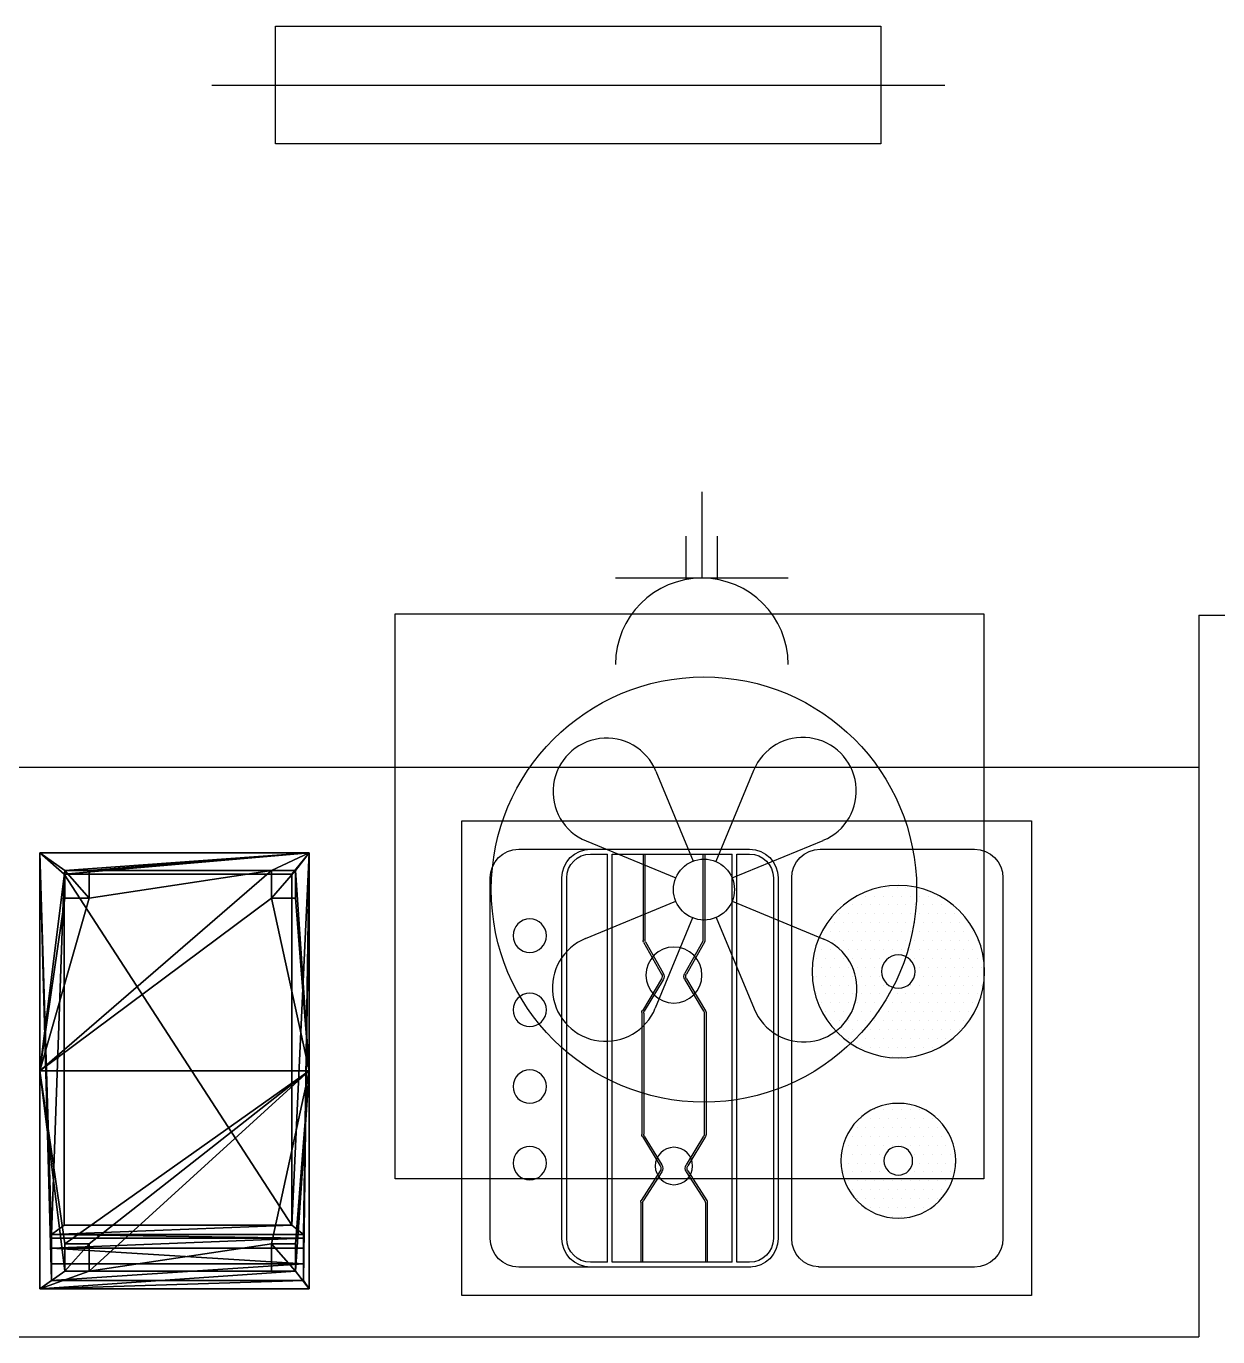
# Model space of a CAD drawing. Extents: x 33.7 to 63.4, y -76.7 to 11.5.
# Drawn here: x 46.988 to 48.243, y -28.738 to -27.358 of the extents above; entities that cross this region are included whole.
import ezdxf

# ---------------------------------------------------------------- set-up
doc = ezdxf.new("R2010")
doc.units = 0
doc.header["$LTSCALE"] = 0.375
doc.layers.get('0').update_dxf_attribs({"linetype": 'CONTINUOUS'})
for name, color, linetype in [('MUEBLES', 1, 'CONTINUOUS'), ('MUROS', 3, 'CONTINUOUS'), ('TEXTOS', 2, 'CONTINUOUS')]:
    doc.layers.add(name, color=color, linetype=linetype)

# ---------------------------------------------------------------- blocks, each defined once
blk = doc.blocks.new('*X23')
at = {"color": 0}
for p, q in [((105.5672, 122.8594), (105.5672, 122.8594)), ((105.5766, 122.8594), (105.5766, 122.8594)), ((105.5859, 122.8594), (105.5859, 122.8594)), ((105.5953, 122.8594), (105.5953, 122.8594)), ((105.5297, 122.8406), (105.5297, 122.8406)), ((105.5391, 122.8406), (105.5391, 122.8406)), ((105.5438, 122.85), (105.5438, 122.85)), ((105.5484, 122.8406), (105.5484, 122.8406)), ((105.5531, 122.85), (105.5531, 122.85)), ((105.5578, 122.8406), (105.5578, 122.8406)), ((105.5625, 122.85), (105.5625, 122.85)), ((105.5672, 122.8406), (105.5672, 122.8406)), ((105.5719, 122.85), (105.5719, 122.85)), ((105.5766, 122.8406), (105.5766, 122.8406)), ((105.5812, 122.85), (105.5812, 122.85)), ((105.5859, 122.8406), (105.5859, 122.8406)), ((105.5906, 122.85), (105.5906, 122.85)), ((105.5953, 122.8406), (105.5953, 122.8406)), ((105.6, 122.85), (105.6, 122.85)), ((105.6047, 122.8406), (105.6047, 122.8406)), ((105.6094, 122.85), (105.6094, 122.85)), ((105.6141, 122.8406), (105.6141, 122.8406)), ((105.6188, 122.85), (105.6188, 122.85)), ((105.6234, 122.8406), (105.6234, 122.8406)), ((105.6281, 122.85), (105.6281, 122.85)), ((105.6328, 122.8406), (105.6328, 122.8406)), ((105.525, 122.8312), (105.525, 122.8312)), ((105.5344, 122.8312), (105.5344, 122.8312)), ((105.5438, 122.8312), (105.5438, 122.8312)), ((105.5531, 122.8312), (105.5531, 122.8312)), ((105.5625, 122.8312), (105.5625, 122.8312)), ((105.5719, 122.8312), (105.5719, 122.8312)), ((105.5812, 122.8312), (105.5812, 122.8312)), ((105.5906, 122.8312), (105.5906, 122.8312)), ((105.6, 122.8312), (105.6, 122.8312)), ((105.6094, 122.8312), (105.6094, 122.8312)), ((105.6188, 122.8312), (105.6188, 122.8312)), ((105.6281, 122.8312), (105.6281, 122.8312)), ((105.6375, 122.8312), (105.6375, 122.8312)), ((105.6469, 122.8312), (105.6469, 122.8312)), ((105.5062, 122.8125), (105.5062, 122.8125)), ((105.5109, 122.8219), (105.5109, 122.8219)), ((105.5156, 122.8125), (105.5156, 122.8125)), ((105.5203, 122.8219), (105.5203, 122.8219)), ((105.525, 122.8125), (105.525, 122.8125)), ((105.5297, 122.8219), (105.5297, 122.8219)), ((105.5344, 122.8125), (105.5344, 122.8125)), ((105.5391, 122.8219), (105.5391, 122.8219)), ((105.5438, 122.8125), (105.5438, 122.8125)), ((105.5484, 122.8219), (105.5484, 122.8219)), ((105.5531, 122.8125), (105.5531, 122.8125)), ((105.5578, 122.8219), (105.5578, 122.8219)), ((105.5625, 122.8125), (105.5625, 122.8125)), ((105.5672, 122.8219), (105.5672, 122.8219)), ((105.5719, 122.8125), (105.5719, 122.8125)), ((105.5766, 122.8219), (105.5766, 122.8219)), ((105.5812, 122.8125), (105.5812, 122.8125)), ((105.5859, 122.8219), (105.5859, 122.8219)), ((105.5906, 122.8125), (105.5906, 122.8125)), ((105.5953, 122.8219), (105.5953, 122.8219)), ((105.6, 122.8125), (105.6, 122.8125)), ((105.6047, 122.8219), (105.6047, 122.8219)), ((105.6094, 122.8125), (105.6094, 122.8125)), ((105.6141, 122.8219), (105.6141, 122.8219)), ((105.6188, 122.8125), (105.6188, 122.8125)), ((105.6234, 122.8219), (105.6234, 122.8219)), ((105.6281, 122.8125), (105.6281, 122.8125)), ((105.6328, 122.8219), (105.6328, 122.8219)), ((105.6375, 122.8125), (105.6375, 122.8125)), ((105.6422, 122.8219), (105.6422, 122.8219)), ((105.6469, 122.8125), (105.6469, 122.8125)), ((105.6516, 122.8219), (105.6516, 122.8219)), ((105.6562, 122.8125), (105.6562, 122.8125)), ((105.5016, 122.8031), (105.5016, 122.8031)), ((105.5109, 122.8031), (105.5109, 122.8031)), ((105.5203, 122.8031), (105.5203, 122.8031)), ((105.5297, 122.8031), (105.5297, 122.8031)), ((105.5391, 122.8031), (105.5391, 122.8031)), ((105.5484, 122.8031), (105.5484, 122.8031)), ((105.5578, 122.8031), (105.5578, 122.8031)), ((105.5672, 122.8031), (105.5672, 122.8031)), ((105.5766, 122.8031), (105.5766, 122.8031)), ((105.5859, 122.8031), (105.5859, 122.8031)), ((105.5953, 122.8031), (105.5953, 122.8031)), ((105.6047, 122.8031), (105.6047, 122.8031)), ((105.6141, 122.8031), (105.6141, 122.8031)), ((105.6234, 122.8031), (105.6234, 122.8031)), ((105.6328, 122.8031), (105.6328, 122.8031)), ((105.6422, 122.8031), (105.6422, 122.8031)), ((105.6516, 122.8031), (105.6516, 122.8031)), ((105.6609, 122.8031), (105.6609, 122.8031)), ((105.4969, 122.7938), (105.4969, 122.7938)), ((105.5016, 122.7844), (105.5016, 122.7844)), ((105.5062, 122.7938), (105.5062, 122.7938)), ((105.5109, 122.7844), (105.5109, 122.7844)), ((105.5156, 122.7938), (105.5156, 122.7938)), ((105.5203, 122.7844), (105.5203, 122.7844)), ((105.525, 122.7938), (105.525, 122.7938)), ((105.5297, 122.7844), (105.5297, 122.7844)), ((105.5344, 122.7938), (105.5344, 122.7938)), ((105.5391, 122.7844), (105.5391, 122.7844)), ((105.5438, 122.7938), (105.5438, 122.7938)), ((105.5484, 122.7844), (105.5484, 122.7844)), ((105.5531, 122.7938), (105.5531, 122.7938)), ((105.5578, 122.7844), (105.5578, 122.7844)), ((105.5625, 122.7938), (105.5625, 122.7938)), ((105.5672, 122.7844), (105.5672, 122.7844)), ((105.5719, 122.7938), (105.5719, 122.7938)), ((105.5812, 122.7938), (105.5812, 122.7938)), ((105.5906, 122.7938), (105.5906, 122.7938)), ((105.6, 122.7938), (105.6, 122.7938)), ((105.6047, 122.7844), (105.6047, 122.7844)), ((105.6094, 122.7938), (105.6094, 122.7938)), ((105.6141, 122.7844), (105.6141, 122.7844)), ((105.6188, 122.7938), (105.6188, 122.7938)), ((105.6234, 122.7844), (105.6234, 122.7844)), ((105.6281, 122.7938), (105.6281, 122.7938)), ((105.6328, 122.7844), (105.6328, 122.7844)), ((105.6375, 122.7938), (105.6375, 122.7938)), ((105.6422, 122.7844), (105.6422, 122.7844)), ((105.6469, 122.7938), (105.6469, 122.7938)), ((105.6516, 122.7844), (105.6516, 122.7844)), ((105.6562, 122.7938), (105.6562, 122.7938)), ((105.6609, 122.7844), (105.6609, 122.7844)), ((105.6656, 122.7938), (105.6656, 122.7938)), ((105.6703, 122.7844), (105.6703, 122.7844)), ((105.4969, 122.775), (105.4969, 122.775)), ((105.5062, 122.775), (105.5062, 122.775)), ((105.5156, 122.775), (105.5156, 122.775)), ((105.525, 122.775), (105.525, 122.775)), ((105.5344, 122.775), (105.5344, 122.775)), ((105.5438, 122.775), (105.5438, 122.775)), ((105.5531, 122.775), (105.5531, 122.775)), ((105.5625, 122.775), (105.5625, 122.775)), ((105.6094, 122.775), (105.6094, 122.775)), ((105.6188, 122.775), (105.6188, 122.775)), ((105.6281, 122.775), (105.6281, 122.775)), ((105.6375, 122.775), (105.6375, 122.775)), ((105.6469, 122.775), (105.6469, 122.775)), ((105.6562, 122.775), (105.6562, 122.775)), ((105.6656, 122.775), (105.6656, 122.775)), ((105.675, 122.775), (105.675, 122.775)), ((105.4969, 122.7562), (105.4969, 122.7562)), ((105.5016, 122.7656), (105.5016, 122.7656)), ((105.5062, 122.7562), (105.5062, 122.7562)), ((105.5109, 122.7656), (105.5109, 122.7656)), ((105.5156, 122.7562), (105.5156, 122.7562)), ((105.5203, 122.7656), (105.5203, 122.7656)), ((105.525, 122.7562), (105.525, 122.7562)), ((105.5297, 122.7656), (105.5297, 122.7656)), ((105.5344, 122.7562), (105.5344, 122.7562)), ((105.5391, 122.7656), (105.5391, 122.7656)), ((105.5438, 122.7562), (105.5438, 122.7562)), ((105.5484, 122.7656), (105.5484, 122.7656)), ((105.5531, 122.7562), (105.5531, 122.7562)), ((105.5578, 122.7656), (105.5578, 122.7656)), ((105.5625, 122.7562), (105.5625, 122.7562)), ((105.5672, 122.7656), (105.5672, 122.7656)), ((105.5719, 122.7562), (105.5719, 122.7562)), ((105.6, 122.7562), (105.6, 122.7562)), ((105.6047, 122.7656), (105.6047, 122.7656)), ((105.6094, 122.7562), (105.6094, 122.7562)), ((105.6141, 122.7656), (105.6141, 122.7656)), ((105.6188, 122.7562), (105.6188, 122.7562)), ((105.6234, 122.7656), (105.6234, 122.7656)), ((105.6281, 122.7562), (105.6281, 122.7562)), ((105.6328, 122.7656), (105.6328, 122.7656)), ((105.6375, 122.7562), (105.6375, 122.7562)), ((105.6422, 122.7656), (105.6422, 122.7656)), ((105.6469, 122.7562), (105.6469, 122.7562)), ((105.6516, 122.7656), (105.6516, 122.7656)), ((105.6562, 122.7562), (105.6562, 122.7562)), ((105.6609, 122.7656), (105.6609, 122.7656)), ((105.6656, 122.7562), (105.6656, 122.7562)), ((105.6703, 122.7656), (105.6703, 122.7656)), ((105.5016, 122.7469), (105.5016, 122.7469)), ((105.5109, 122.7469), (105.5109, 122.7469)), ((105.5203, 122.7469), (105.5203, 122.7469)), ((105.5297, 122.7469), (105.5297, 122.7469)), ((105.5391, 122.7469), (105.5391, 122.7469)), ((105.5484, 122.7469), (105.5484, 122.7469)), ((105.5578, 122.7469), (105.5578, 122.7469)), ((105.5672, 122.7469), (105.5672, 122.7469)), ((105.5766, 122.7469), (105.5766, 122.7469)), ((105.5859, 122.7469), (105.5859, 122.7469)), ((105.5953, 122.7469), (105.5953, 122.7469)), ((105.6047, 122.7469), (105.6047, 122.7469)), ((105.6141, 122.7469), (105.6141, 122.7469)), ((105.6234, 122.7469), (105.6234, 122.7469)), ((105.6328, 122.7469), (105.6328, 122.7469)), ((105.6422, 122.7469), (105.6422, 122.7469)), ((105.6516, 122.7469), (105.6516, 122.7469)), ((105.6609, 122.7469), (105.6609, 122.7469)), ((105.6703, 122.7469), (105.6703, 122.7469)), ((105.5062, 122.7375), (105.5062, 122.7375)), ((105.5109, 122.7281), (105.5109, 122.7281)), ((105.5156, 122.7375), (105.5156, 122.7375)), ((105.5203, 122.7281), (105.5203, 122.7281)), ((105.525, 122.7375), (105.525, 122.7375)), ((105.5297, 122.7281), (105.5297, 122.7281)), ((105.5344, 122.7375), (105.5344, 122.7375)), ((105.5391, 122.7281), (105.5391, 122.7281)), ((105.5438, 122.7375), (105.5438, 122.7375)), ((105.5484, 122.7281), (105.5484, 122.7281)), ((105.5531, 122.7375), (105.5531, 122.7375)), ((105.5578, 122.7281), (105.5578, 122.7281)), ((105.5625, 122.7375), (105.5625, 122.7375)), ((105.5672, 122.7281), (105.5672, 122.7281)), ((105.5719, 122.7375), (105.5719, 122.7375)), ((105.5766, 122.7281), (105.5766, 122.7281)), ((105.5812, 122.7375), (105.5812, 122.7375)), ((105.5859, 122.7281), (105.5859, 122.7281)), ((105.5906, 122.7375), (105.5906, 122.7375)), ((105.5953, 122.7281), (105.5953, 122.7281)), ((105.6, 122.7375), (105.6, 122.7375)), ((105.6047, 122.7281), (105.6047, 122.7281)), ((105.6094, 122.7375), (105.6094, 122.7375)), ((105.6141, 122.7281), (105.6141, 122.7281)), ((105.6188, 122.7375), (105.6188, 122.7375)), ((105.6234, 122.7281), (105.6234, 122.7281)), ((105.6281, 122.7375), (105.6281, 122.7375)), ((105.6328, 122.7281), (105.6328, 122.7281)), ((105.6375, 122.7375), (105.6375, 122.7375)), ((105.6422, 122.7281), (105.6422, 122.7281)), ((105.6469, 122.7375), (105.6469, 122.7375)), ((105.6516, 122.7281), (105.6516, 122.7281)), ((105.6562, 122.7375), (105.6562, 122.7375)), ((105.6609, 122.7281), (105.6609, 122.7281)), ((105.6656, 122.7375), (105.6656, 122.7375)), ((105.5156, 122.7188), (105.5156, 122.7188)), ((105.525, 122.7188), (105.525, 122.7188)), ((105.5344, 122.7188), (105.5344, 122.7188)), ((105.5438, 122.7188), (105.5438, 122.7188)), ((105.5531, 122.7188), (105.5531, 122.7188)), ((105.5625, 122.7188), (105.5625, 122.7188)), ((105.5719, 122.7188), (105.5719, 122.7188)), ((105.5812, 122.7188), (105.5812, 122.7188)), ((105.5906, 122.7188), (105.5906, 122.7188)), ((105.6, 122.7188), (105.6, 122.7188)), ((105.6094, 122.7188), (105.6094, 122.7188)), ((105.6188, 122.7188), (105.6188, 122.7188)), ((105.6281, 122.7188), (105.6281, 122.7188)), ((105.6375, 122.7188), (105.6375, 122.7188)), ((105.6469, 122.7188), (105.6469, 122.7188)), ((105.6562, 122.7188), (105.6562, 122.7188)), ((105.5203, 122.7094), (105.5203, 122.7094)), ((105.5297, 122.7094), (105.5297, 122.7094)), ((105.5344, 122.7), (105.5344, 122.7)), ((105.5391, 122.7094), (105.5391, 122.7094)), ((105.5438, 122.7), (105.5438, 122.7)), ((105.5484, 122.7094), (105.5484, 122.7094)), ((105.5531, 122.7), (105.5531, 122.7)), ((105.5578, 122.7094), (105.5578, 122.7094)), ((105.5625, 122.7), (105.5625, 122.7)), ((105.5672, 122.7094), (105.5672, 122.7094)), ((105.5719, 122.7), (105.5719, 122.7)), ((105.5766, 122.7094), (105.5766, 122.7094)), ((105.5812, 122.7), (105.5812, 122.7)), ((105.5859, 122.7094), (105.5859, 122.7094)), ((105.5906, 122.7), (105.5906, 122.7)), ((105.5953, 122.7094), (105.5953, 122.7094)), ((105.6, 122.7), (105.6, 122.7)), ((105.6047, 122.7094), (105.6047, 122.7094)), ((105.6094, 122.7), (105.6094, 122.7)), ((105.6141, 122.7094), (105.6141, 122.7094)), ((105.6188, 122.7), (105.6188, 122.7)), ((105.6234, 122.7094), (105.6234, 122.7094)), ((105.6281, 122.7), (105.6281, 122.7)), ((105.6328, 122.7094), (105.6328, 122.7094)), ((105.6375, 122.7), (105.6375, 122.7)), ((105.6422, 122.7094), (105.6422, 122.7094)), ((105.6516, 122.7094), (105.6516, 122.7094)), ((105.5484, 122.6906), (105.5484, 122.6906)), ((105.5578, 122.6906), (105.5578, 122.6906)), ((105.5672, 122.6906), (105.5672, 122.6906)), ((105.5766, 122.6906), (105.5766, 122.6906)), ((105.5859, 122.6906), (105.5859, 122.6906)), ((105.5953, 122.6906), (105.5953, 122.6906)), ((105.6047, 122.6906), (105.6047, 122.6906)), ((105.6141, 122.6906), (105.6141, 122.6906)), ((105.6234, 122.6906), (105.6234, 122.6906)), ((105.5719, 122.6813), (105.5719, 122.6813)), ((105.5812, 122.6813), (105.5812, 122.6813)), ((105.5906, 122.6813), (105.5906, 122.6813)), ((105.6, 122.6813), (105.6, 122.6813))]:
    blk.add_line(p, q, dxfattribs=at)
blk = doc.blocks.new('*X22')
at = {"color": 0}
for p, q in [((105.5625, 122.625), (105.5625, 122.625)), ((105.5719, 122.625), (105.5719, 122.625)), ((105.5812, 122.625), (105.5812, 122.625)), ((105.5906, 122.625), (105.5906, 122.625)), ((105.6, 122.625), (105.6, 122.625)), ((105.6094, 122.625), (105.6094, 122.625)), ((105.5438, 122.6063), (105.5438, 122.6063)), ((105.5484, 122.6156), (105.5484, 122.6156)), ((105.5531, 122.6063), (105.5531, 122.6063)), ((105.5578, 122.6156), (105.5578, 122.6156)), ((105.5625, 122.6063), (105.5625, 122.6063)), ((105.5672, 122.6156), (105.5672, 122.6156)), ((105.5719, 122.6063), (105.5719, 122.6063)), ((105.5766, 122.6156), (105.5766, 122.6156)), ((105.5812, 122.6063), (105.5812, 122.6063)), ((105.5859, 122.6156), (105.5859, 122.6156)), ((105.5906, 122.6063), (105.5906, 122.6063)), ((105.5953, 122.6156), (105.5953, 122.6156)), ((105.6, 122.6063), (105.6, 122.6063)), ((105.6047, 122.6156), (105.6047, 122.6156)), ((105.6094, 122.6063), (105.6094, 122.6063)), ((105.6141, 122.6156), (105.6141, 122.6156)), ((105.6188, 122.6063), (105.6188, 122.6063)), ((105.6234, 122.6156), (105.6234, 122.6156)), ((105.6281, 122.6063), (105.6281, 122.6063)), ((105.5391, 122.5969), (105.5391, 122.5969)), ((105.5484, 122.5969), (105.5484, 122.5969)), ((105.5578, 122.5969), (105.5578, 122.5969)), ((105.5672, 122.5969), (105.5672, 122.5969)), ((105.5766, 122.5969), (105.5766, 122.5969)), ((105.5859, 122.5969), (105.5859, 122.5969)), ((105.5953, 122.5969), (105.5953, 122.5969)), ((105.6047, 122.5969), (105.6047, 122.5969)), ((105.6141, 122.5969), (105.6141, 122.5969)), ((105.6234, 122.5969), (105.6234, 122.5969)), ((105.6328, 122.5969), (105.6328, 122.5969)), ((105.5297, 122.5781), (105.5297, 122.5781)), ((105.5344, 122.5875), (105.5344, 122.5875)), ((105.5391, 122.5781), (105.5391, 122.5781)), ((105.5438, 122.5875), (105.5438, 122.5875)), ((105.5484, 122.5781), (105.5484, 122.5781)), ((105.5531, 122.5875), (105.5531, 122.5875)), ((105.5578, 122.5781), (105.5578, 122.5781)), ((105.5625, 122.5875), (105.5625, 122.5875)), ((105.5672, 122.5781), (105.5672, 122.5781)), ((105.5719, 122.5875), (105.5719, 122.5875)), ((105.5812, 122.5875), (105.5812, 122.5875)), ((105.5906, 122.5875), (105.5906, 122.5875)), ((105.6, 122.5875), (105.6, 122.5875)), ((105.6047, 122.5781), (105.6047, 122.5781)), ((105.6094, 122.5875), (105.6094, 122.5875)), ((105.6141, 122.5781), (105.6141, 122.5781)), ((105.6188, 122.5875), (105.6188, 122.5875)), ((105.6234, 122.5781), (105.6234, 122.5781)), ((105.6281, 122.5875), (105.6281, 122.5875)), ((105.6328, 122.5781), (105.6328, 122.5781)), ((105.6375, 122.5875), (105.6375, 122.5875)), ((105.6422, 122.5781), (105.6422, 122.5781)), ((105.525, 122.5687), (105.525, 122.5687)), ((105.5344, 122.5687), (105.5344, 122.5687)), ((105.5438, 122.5687), (105.5438, 122.5687)), ((105.5531, 122.5687), (105.5531, 122.5687)), ((105.5625, 122.5687), (105.5625, 122.5687)), ((105.6, 122.5687), (105.6, 122.5687)), ((105.6094, 122.5687), (105.6094, 122.5687)), ((105.6188, 122.5687), (105.6188, 122.5687)), ((105.6281, 122.5687), (105.6281, 122.5687)), ((105.6375, 122.5687), (105.6375, 122.5687)), ((105.5297, 122.5594), (105.5297, 122.5594)), ((105.5344, 122.55), (105.5344, 122.55)), ((105.5391, 122.5594), (105.5391, 122.5594)), ((105.5438, 122.55), (105.5438, 122.55)), ((105.5484, 122.5594), (105.5484, 122.5594)), ((105.5531, 122.55), (105.5531, 122.55)), ((105.5578, 122.5594), (105.5578, 122.5594)), ((105.5625, 122.55), (105.5625, 122.55)), ((105.5672, 122.5594), (105.5672, 122.5594)), ((105.5719, 122.55), (105.5719, 122.55)), ((105.5812, 122.55), (105.5812, 122.55)), ((105.5906, 122.55), (105.5906, 122.55)), ((105.5953, 122.5594), (105.5953, 122.5594)), ((105.6, 122.55), (105.6, 122.55)), ((105.6047, 122.5594), (105.6047, 122.5594)), ((105.6094, 122.55), (105.6094, 122.55)), ((105.6141, 122.5594), (105.6141, 122.5594)), ((105.6188, 122.55), (105.6188, 122.55)), ((105.6234, 122.5594), (105.6234, 122.5594)), ((105.6281, 122.55), (105.6281, 122.55)), ((105.6328, 122.5594), (105.6328, 122.5594)), ((105.6375, 122.55), (105.6375, 122.55)), ((105.6422, 122.5594), (105.6422, 122.5594)), ((105.5391, 122.5406), (105.5391, 122.5406)), ((105.5484, 122.5406), (105.5484, 122.5406)), ((105.5578, 122.5406), (105.5578, 122.5406)), ((105.5672, 122.5406), (105.5672, 122.5406)), ((105.5766, 122.5406), (105.5766, 122.5406)), ((105.5859, 122.5406), (105.5859, 122.5406)), ((105.5953, 122.5406), (105.5953, 122.5406)), ((105.6047, 122.5406), (105.6047, 122.5406)), ((105.6141, 122.5406), (105.6141, 122.5406)), ((105.6234, 122.5406), (105.6234, 122.5406)), ((105.6328, 122.5406), (105.6328, 122.5406)), ((105.5438, 122.5312), (105.5438, 122.5312)), ((105.5531, 122.5312), (105.5531, 122.5312)), ((105.5578, 122.5219), (105.5578, 122.5219)), ((105.5625, 122.5312), (105.5625, 122.5312)), ((105.5672, 122.5219), (105.5672, 122.5219)), ((105.5719, 122.5312), (105.5719, 122.5312)), ((105.5766, 122.5219), (105.5766, 122.5219)), ((105.5812, 122.5312), (105.5812, 122.5312)), ((105.5859, 122.5219), (105.5859, 122.5219)), ((105.5906, 122.5312), (105.5906, 122.5312)), ((105.5953, 122.5219), (105.5953, 122.5219)), ((105.6, 122.5312), (105.6, 122.5312)), ((105.6047, 122.5219), (105.6047, 122.5219)), ((105.6094, 122.5312), (105.6094, 122.5312)), ((105.6141, 122.5219), (105.6141, 122.5219)), ((105.6188, 122.5312), (105.6188, 122.5312)), ((105.6281, 122.5312), (105.6281, 122.5312)), ((105.5719, 122.5125), (105.5719, 122.5125)), ((105.5812, 122.5125), (105.5812, 122.5125)), ((105.5906, 122.5125), (105.5906, 122.5125))]:
    blk.add_line(p, q, dxfattribs=at)
blk = doc.blocks.new('013202')
for p, q in [((-0.3, 0), (-0.3, -0.5)), ((0.3, 0), (-0.3, 0)), ((0.3, -0.5), (0.3, 0)), ((-0.1318, -0.03), (-0.24, -0.03)), ((-0.0775, -0.03), (-0.1318, -0.03)), ((0.24, -0.03), (-0.0032, -0.03)), ((0.0103, -0.035), (-0.0032, -0.035)), ((0.0103, -0.465), (0.0103, -0.035)), ((0.1416, -0.035), (0.0153, -0.035)), ((0.0153, -0.465), (0.0153, -0.035)), ((0.0439, -0.035), (0.0439, -0.1259)), ((0.0459, -0.035), (0.0459, -0.1254)), ((0.107, -0.035), (0.107, -0.1254)), ((0.109, -0.035), (0.109, -0.1259)), ((0.1416, -0.465), (0.1416, -0.035)), ((0.1466, -0.465), (0.1466, -0.035)), ((0.1644, -0.035), (0.1466, -0.035)), ((-0.27, -0.06), (-0.27, -0.44)), ((-0.0475, -0.44), (-0.0475, -0.06)), ((-0.0332, -0.06), (-0.0332, -0.44)), ((-0.0282, -0.06), (-0.0282, -0.44)), ((0.1894, -0.44), (0.1894, -0.06)), ((0.1944, -0.44), (0.1944, -0.06)), ((0.27, -0.44), (0.27, -0.06)), ((0.0444, -0.1279), (0.0634, -0.1614)), ((0.0464, -0.1273), (0.0651, -0.1604)), ((0.1065, -0.1273), (0.0878, -0.1604)), ((0.1085, -0.1279), (0.0895, -0.1614)), ((0.0633, -0.1664), (0.0432, -0.2)), ((0.0651, -0.1675), (0.0452, -0.2005)), ((0.0879, -0.1675), (0.1077, -0.2005)), ((0.0896, -0.1664), (0.1097, -0.2)), ((0.0426, -0.202), (0.0426, -0.3305)), ((0.0446, -0.2026), (0.0446, -0.33)), ((0.1083, -0.2026), (0.1083, -0.33)), ((0.1103, -0.202), (0.1103, -0.3305)), ((0.0432, -0.3326), (0.062, -0.3635)), ((0.0452, -0.3321), (0.0637, -0.3625)), ((0.1077, -0.3321), (0.0892, -0.3625)), ((0.1097, -0.3326), (0.0909, -0.3635)), ((0.0619, -0.3688), (0.042, -0.3998)), ((0.0636, -0.3699), (0.044, -0.4004)), ((0.0893, -0.3699), (0.1089, -0.4004)), ((0.091, -0.3688), (0.1109, -0.3998)), ((0.0414, -0.4019), (0.0414, -0.465)), ((0.0434, -0.4025), (0.0434, -0.465)), ((0.1095, -0.4025), (0.1095, -0.465)), ((0.1115, -0.4019), (0.1115, -0.465)), ((-0.0032, -0.465), (0.0103, -0.465)), ((0.0153, -0.465), (0.1416, -0.465)), ((0.1466, -0.465), (0.1644, -0.465)), ((-0.24, -0.47), (-0.0756, -0.47)), ((-0.0046, -0.47), (0.24, -0.47)), ((-0.3, -0.5), (0.3, -0.5))]:
    blk.add_line(p, q)
for centre, radius in [((-0.1598, -0.1588), 0.0908), ((0.2283, -0.121), 0.0176), ((0.0765, -0.1625), 0.0295), ((-0.1598, -0.1588), 0.0176), ((0.2283, -0.1992), 0.0176), ((0.2283, -0.2799), 0.0176), ((-0.1598, -0.3581), 0.0605), ((-0.1598, -0.3581), 0.0151), ((0.0765, -0.3636), 0.0197), ((0.2283, -0.3606), 0.0176)]:
    blk.add_circle(centre, radius)
for centre, radius, start, end in [((-0.24, -0.06), 0.03, 90, 180), ((-0.0775, -0.06), 0.03, 0, 90), ((-0.0032, -0.06), 0.03, 90, 180), ((-0.0032, -0.06), 0.025, 90, 180), ((0.1644, -0.06), 0.03, 0, 90), ((0.1644, -0.06), 0.025, 0, 90), ((0.24, -0.06), 0.03, 0, 90), ((0.0479, -0.1259), 0.004, 180, 209.5253), ((0.0499, -0.1254), 0.004, 180, 209.5253), ((0.103, -0.1254), 0.004, 330.4747, 0), ((0.105, -0.1259), 0.004, 330.4747, 0), ((0.059, -0.1639), 0.005, 329.0501, 29.5253), ((0.059, -0.1639), 0.007, 329.0501, 29.5253), ((0.0939, -0.1639), 0.007, 150.4747, 210.9499), ((0.0939, -0.1639), 0.005, 150.4747, 210.9499), ((0.0466, -0.202), 0.004, 149.0501, 180), ((0.0486, -0.2026), 0.004, 149.0501, 180), ((0.1043, -0.2026), 0.004, 0, 30.9499), ((0.1063, -0.202), 0.004, 0, 30.9499), ((0.0466, -0.3305), 0.004, 180, 211.2498), ((0.0486, -0.33), 0.004, 180, 211.2498), ((0.1043, -0.33), 0.004, 328.7502, 0), ((0.1063, -0.3305), 0.004, 328.7502, 0), ((0.0577, -0.3661), 0.005, 327.279, 31.2498), ((0.0577, -0.3661), 0.007, 327.279, 31.2498), ((0.0952, -0.3661), 0.007, 148.7502, 212.721), ((0.0952, -0.3661), 0.005, 148.7502, 212.721), ((0.0454, -0.4019), 0.004, 147.279, 178.9015), ((0.1075, -0.4019), 0.004, 1.0985, 32.721), ((0.0474, -0.4025), 0.004, 147.279, 178.9015), ((0.1055, -0.4025), 0.004, 1.0985, 32.721), ((-0.24, -0.44), 0.03, 180, 270), ((-0.0775, -0.44), 0.03, 272.7409, 0), ((-0.0032, -0.44), 0.03, 180, 270), ((-0.0032, -0.44), 0.025, 180, 270), ((0.1644, -0.44), 0.025, 270, 0), ((0.1644, -0.44), 0.03, 270, 0), ((0.24, -0.44), 0.03, 270, 0), ((-0.0775, -0.44), 0.03, 270, 272.7409)]:
    blk.add_arc(centre, radius, start, end)
for name in ['*X23', '*X22']:
    blk.add_blockref(name, (-105.7444, -122.9292))
blk = doc.blocks.new('ELFLU1')
at = {"linetype": 'Continuous'}
for p, q in [((-0.6376, -0.124), (-0.6376, 0.124)), ((-0.6376, 0.124), (0.6376, 0.124)), ((0.6376, 0.124), (0.6376, -0.124)), ((-0.7719, 0), (0.7719, 0)), ((0.6376, -0.124), (-0.6376, -0.124))]:
    blk.add_line(p, q, dxfattribs=at)
blk = doc.blocks.new('ELENC4')
at = {"linetype": 'Continuous'}
for p, q in [((-0.1818, 0.1818), (0.1818, 0.1818)), ((-0.0327, 0.1848), (-0.0327, 0.0935)), ((0, 0), (0, 0.1818)), ((0.0327, 0.1848), (0.0327, 0.0935))]:
    blk.add_line(p, q, dxfattribs=at)
blk.add_arc((0, 0.3636), 0.1818, 180, 0, dxfattribs=at)

msp = doc.modelspace()

# ---------------------------------------------------------------- linework, layer by layer
at = {"layer": 'MUEBLES'}
msp.add_line((45.1085, -28.1381), (48.2232, -28.1381), dxfattribs=at)
at = {"layer": 'MUROS'}
for p, q in [((48.2232, -27.9781), (48.9832, -27.9781)), ((48.2232, -27.9781), (48.2232, -28.7381)), ((45.0928, -28.7381), (48.2232, -28.7381))]:
    msp.add_line(p, q, dxfattribs=at)
at = {"layer": 'TEXTOS'}
for p, q in [((47.6516, -28.1423), (47.6907, -28.2371)), ((47.7542, -28.1416), (47.7147, -28.2375)), ((47.578, -28.2158), (47.6724, -28.2548)), ((47.7317, -28.2548), (47.8278, -28.2152)), ((47.5773, -28.3185), (47.6724, -28.2793)), ((47.7317, -28.2793), (47.8285, -28.3192)), ((47.6902, -28.2968), (47.6509, -28.3921)), ((47.7151, -28.2963), (47.7549, -28.3928))]:
    msp.add_line(p, q, dxfattribs=at)
msp.add_lwpolyline([(47.3768, -28.5716), (47.3768, -27.9766), (47.9968, -27.9766), (47.9968, -28.5716)], close=True, dxfattribs=at)
for radius in [0.224, 0.0321]:
    msp.add_circle((47.7021, -28.267), radius, dxfattribs=at)
for centre, start, end in [((47.8063, -28.1631), 292.4195, 157.5805), ((47.5995, -28.1638), 22.4195, 247.5805), ((47.5988, -28.3706), 112.4195, 337.5805), ((47.807, -28.3713), 202.4195, 67.5805)]:
    msp.add_arc(centre, 0.0563, start, end, dxfattribs=at)

# ---------------------------------------------------------------- block references
at = {"layer": 'MUEBLES', "xscale": -1}
msp.add_blockref('013202', (47.747, -28.1946), dxfattribs=at)
at = {"layer": 'TEXTOS', "xscale": 0.5, "yscale": 0.5, "zscale": 0.5}
msp.add_blockref('ELFLU1', (47.5697, -27.4196), dxfattribs=at)
at = {"layer": 'TEXTOS', "xscale": 0.5, "yscale": 0.5, "zscale": 0.5, "rotation": 180}
msp.add_blockref('ELENC4', (47.6999, -27.8481), dxfattribs=at)

# ---------------------------------------------------------------- meshes
at = {"layer": 'MUEBLES'}
mesh = msp.add_polyface(dxfattribs=at)
corners = [(47.0026, -28.6876, 0.4), (47.0026, -28.6876, 0.7), (47.0026, -28.2284, 0.4), (47.0026, -28.2284, 0.7)]
mesh.append_faces([[corners[k] for k in face] for face in [(0, 1, 2)]], dxfattribs={"vtx1": -1})
mesh.append_faces([[corners[k] for k in face] for face in [(1, 3, 2)]], dxfattribs={"vtx2": -1})
mesh = msp.add_polyface(dxfattribs=at)
corners = [(47.2803, -28.6787, 0.7), (47.2864, -28.6876, 0.7), (47.2864, -28.2284, 0.7), (47.2803, -28.6303, 0.7), (47.2681, -28.6206, 0.7), (47.0026, -28.6876, 0.7), (47.0149, -28.6787, 0.7), (47.0026, -28.2284, 0.7), (47.2681, -28.2507, 0.7), (47.0282, -28.2507, 0.7), (47.0149, -28.6303, 0.7), (47.0282, -28.6206, 0.7)]
mesh.append_faces([[corners[k] for k in face] for face in [(2, 4, 3), (10, 9, 7)]], dxfattribs={"vtx0": -1, "vtx1": -1, "vtx2": -1})
mesh.append_faces([[corners[k] for k in face] for face in [(0, 1, 2), (2, 3, 0), (0, 5, 1), (6, 7, 5), (2, 8, 4), (2, 9, 8), (10, 11, 9), (10, 4, 11), (4, 10, 3)]], dxfattribs={"vtx0": -1, "vtx2": -1})
mesh.append_faces([[corners[k] for k in face] for face in [(0, 6, 5), (2, 7, 9), (6, 10, 7)]], dxfattribs={"vtx1": -1, "vtx2": -1})
mesh = msp.add_polyface(dxfattribs=at)
corners = [(47.0026, -28.2284, 0.4), (47.2864, -28.2284, 0.7), (47.2864, -28.2284, 0.4), (47.0026, -28.2284, 0.7)]
mesh.append_faces([[corners[k] for k in face] for face in [(0, 1, 2)]], dxfattribs={"vtx0": -1})
mesh.append_faces([[corners[k] for k in face] for face in [(0, 3, 1)]], dxfattribs={"vtx2": -1})
mesh = msp.add_polyface(dxfattribs=at)
corners = [(47.0547, -28.669, 0.4), (47.2721, -28.669, 0.4), (47.0026, -28.6876, 0.4), (47.0292, -28.669, 0.4), (47.0026, -28.458, 0.4), (47.2466, -28.669, 0.4), (47.2466, -28.64, 0.4), (47.0292, -28.64, 0.4), (47.2864, -28.458, 0.4), (47.2864, -28.6876, 0.4), (47.2721, -28.64, 0.4), (47.0547, -28.64, 0.4), (47.2721, -28.247, 0.4), (47.2864, -28.2284, 0.4), (47.2721, -28.276, 0.4), (47.2466, -28.276, 0.4), (47.2466, -28.247, 0.4), (47.0547, -28.247, 0.4), (47.0292, -28.247, 0.4), (47.0026, -28.2284, 0.4), (47.0547, -28.276, 0.4), (47.0292, -28.276, 0.4)]
mesh.append_faces([[corners[k] for k in face] for face in [(0, 1, 2), (4, 8, 7), (0, 8, 6), (16, 17, 13), (8, 4, 15), (16, 4, 20)]], dxfattribs={"vtx0": -1, "vtx1": -1, "vtx2": -1})
mesh.append_faces([[corners[k] for k in face] for face in [(2, 3, 0), (0, 5, 1), (0, 6, 5), (4, 7, 3), (1, 9, 2), (1, 8, 9), (8, 10, 6), (8, 11, 7), (12, 13, 8), (8, 14, 12), (8, 15, 14), (4, 16, 15), (18, 19, 13), (18, 4, 19), (16, 20, 17), (4, 21, 20), (4, 18, 21)]], dxfattribs={"vtx0": -1, "vtx2": -1})
mesh.append_faces([[corners[k] for k in face] for face in [(2, 4, 3), (1, 10, 8), (0, 11, 8), (12, 16, 13), (17, 18, 13)]], dxfattribs={"vtx1": -1, "vtx2": -1})
mesh = msp.add_polyface(dxfattribs=at)
corners = [(47.2864, -28.2284, 0.4), (47.2864, -28.2284, 0.7), (47.2864, -28.6876, 0.4), (47.2864, -28.6876, 0.7)]
mesh.append_faces([[corners[k] for k in face] for face in [(0, 1, 2)]], dxfattribs={"vtx1": -1})
mesh.append_faces([[corners[k] for k in face] for face in [(1, 3, 2)]], dxfattribs={"vtx2": -1})
mesh = msp.add_polyface(dxfattribs=at)
corners = [(47.0282, -28.6206, 0.45), (47.0282, -28.6206, 0.7), (47.0282, -28.2507, 0.45), (47.0282, -28.2507, 0.7)]
mesh.append_faces([[corners[k] for k in face] for face in [(1, 2, 3)]], dxfattribs={"vtx0": -1})
mesh.append_faces([[corners[k] for k in face] for face in [(0, 2, 1)]], dxfattribs={"vtx1": -1})
mesh = msp.add_polyface(dxfattribs=at)
corners = [(47.0282, -28.2507, 0.45), (47.0282, -28.2507, 0.7), (47.2681, -28.2507, 0.7), (47.2681, -28.2507, 0.45)]
mesh.append_faces([[corners[k] for k in face] for face in [(0, 2, 1), (2, 0, 3)]], dxfattribs={"vtx0": -1})
mesh = msp.add_polyface(dxfattribs=at)
corners = [(47.0282, -28.6206, 0.45), (47.0282, -28.2507, 0.45), (47.2681, -28.6206, 0.45), (47.2681, -28.2507, 0.45)]
mesh.append_faces([[corners[k] for k in face] for face in [(1, 2, 3)]], dxfattribs={"vtx0": -1})
mesh.append_faces([[corners[k] for k in face] for face in [(0, 2, 1)]], dxfattribs={"vtx1": -1})
mesh = msp.add_polyface(dxfattribs=at)
corners = [(47.0292, -28.64, 0.4), (47.0292, -28.64), (47.0292, -28.669, 0.4), (47.0292, -28.669), (47.0292, -28.276), (47.0292, -28.247, 0.4), (47.0292, -28.247), (47.0292, -28.276, 0.4)]
mesh.append_faces([[corners[k] for k in face] for face in [(4, 5, 6)]], dxfattribs={"vtx0": -1})
mesh.append_faces([[corners[k] for k in face] for face in [(0, 1, 2)]], dxfattribs={"vtx1": -1})
mesh.append_faces([[corners[k] for k in face] for face in [(1, 3, 2), (4, 7, 5)]], dxfattribs={"vtx2": -1})
mesh = msp.add_polyface(dxfattribs=at)
corners = [(47.2721, -28.247), (47.2466, -28.247), (47.2466, -28.247, 0.4), (47.2721, -28.247, 0.4), (47.0547, -28.247, 0.4), (47.0547, -28.247), (47.0292, -28.247), (47.0292, -28.247, 0.4)]
mesh.append_faces([[corners[k] for k in face] for face in [(0, 1, 2), (2, 3, 0), (4, 5, 6), (6, 7, 4)]], dxfattribs={"vtx2": -1})
mesh = msp.add_polyface(dxfattribs=at)
corners = [(47.2466, -28.669), (47.2466, -28.64), (47.2721, -28.669), (47.2721, -28.64), (47.0292, -28.247), (47.0547, -28.276), (47.0292, -28.276), (47.0547, -28.247), (47.2721, -28.247), (47.2721, -28.276), (47.2466, -28.276), (47.2466, -28.247), (47.0547, -28.64), (47.0547, -28.669), (47.0292, -28.669), (47.0292, -28.64)]
mesh.append_faces([[corners[k] for k in face] for face in [(4, 5, 6)]], dxfattribs={"vtx0": -1})
mesh.append_faces([[corners[k] for k in face] for face in [(0, 1, 2)]], dxfattribs={"vtx1": -1})
mesh.append_faces([[corners[k] for k in face] for face in [(1, 3, 2), (4, 7, 5), (8, 9, 10), (10, 11, 8), (12, 13, 14), (14, 15, 12)]], dxfattribs={"vtx2": -1})
mesh = msp.add_polyface(dxfattribs=at)
corners = [(47.0547, -28.669, 0.4), (47.0547, -28.669), (47.0547, -28.64, 0.4), (47.0547, -28.64), (47.0547, -28.276, 0.4), (47.0547, -28.247), (47.0547, -28.247, 0.4), (47.0547, -28.276)]
mesh.append_faces([[corners[k] for k in face] for face in [(4, 5, 6)]], dxfattribs={"vtx0": -1})
mesh.append_faces([[corners[k] for k in face] for face in [(0, 1, 2)]], dxfattribs={"vtx1": -1})
mesh.append_faces([[corners[k] for k in face] for face in [(1, 3, 2), (4, 7, 5)]], dxfattribs={"vtx2": -1})
mesh = msp.add_polyface(dxfattribs=at)
corners = [(47.2466, -28.64, 0.4), (47.2466, -28.64), (47.2466, -28.669, 0.4), (47.2466, -28.669), (47.2466, -28.247, 0.4), (47.2466, -28.276), (47.2466, -28.276, 0.4), (47.2466, -28.247)]
mesh.append_faces([[corners[k] for k in face] for face in [(4, 5, 6)]], dxfattribs={"vtx0": -1})
mesh.append_faces([[corners[k] for k in face] for face in [(0, 1, 2)]], dxfattribs={"vtx1": -1})
mesh.append_faces([[corners[k] for k in face] for face in [(1, 3, 2), (4, 7, 5)]], dxfattribs={"vtx2": -1})
mesh = msp.add_polyface(dxfattribs=at)
corners = [(47.2681, -28.2507, 0.7), (47.2681, -28.6206, 0.7), (47.2681, -28.6206, 0.45), (47.2681, -28.2507, 0.45)]
mesh.append_faces([[corners[k] for k in face] for face in [(0, 2, 1), (2, 0, 3)]], dxfattribs={"vtx0": -1})
mesh = msp.add_polyface(dxfattribs=at)
corners = [(47.2721, -28.669), (47.2721, -28.64), (47.2721, -28.64, 0.4), (47.2721, -28.669, 0.4), (47.2721, -28.276, 0.4), (47.2721, -28.276), (47.2721, -28.247), (47.2721, -28.247, 0.4)]
mesh.append_faces([[corners[k] for k in face] for face in [(0, 1, 2), (2, 3, 0), (4, 5, 6), (6, 7, 4)]], dxfattribs={"vtx2": -1})
mesh = msp.add_polyface(dxfattribs=at)
corners = [(47.2466, -28.276), (47.2721, -28.276), (47.2721, -28.276, 0.4), (47.2466, -28.276, 0.4), (47.0292, -28.276, 0.4), (47.0292, -28.276), (47.0547, -28.276), (47.0547, -28.276, 0.4)]
mesh.append_faces([[corners[k] for k in face] for face in [(0, 1, 2), (2, 3, 0), (4, 5, 6), (6, 7, 4)]], dxfattribs={"vtx2": -1})
mesh = msp.add_polyface(dxfattribs=at)
corners = [(47.0149, -28.6303, 0.7), (47.0149, -28.6612, 0.7862), (47.0149, -28.6341, 0.7591), (47.0149, -28.6787, 0.7), (47.0149, -28.6303, 0.74), (47.0149, -28.6449, 0.7754), (47.0149, -28.6787, 0.79)]
mesh.append_faces([[corners[k] for k in face] for face in [(0, 1, 2)]], dxfattribs={"vtx0": -1, "vtx1": -1, "vtx2": -1})
mesh.append_faces([[corners[k] for k in face] for face in [(0, 3, 1)]], dxfattribs={"vtx1": -1, "vtx2": -1})
mesh.append_faces([[corners[k] for k in face] for face in [(2, 4, 0), (1, 5, 2), (3, 6, 1)]], dxfattribs={"vtx2": -1})
mesh = msp.add_polyface(dxfattribs=at)
corners = [(47.0149, -28.6787, 0.79), (47.2803, -28.6787, 0.79), (47.2803, -28.6612, 0.7862), (47.0149, -28.6612, 0.7862), (47.2803, -28.6449, 0.7754), (47.0149, -28.6449, 0.7754), (47.2803, -28.6341, 0.7591), (47.0149, -28.6341, 0.7591), (47.0149, -28.6303, 0.74), (47.2803, -28.6303, 0.74)]
mesh.append_faces([[corners[k] for k in face] for face in [(5, 6, 7)]], dxfattribs={"vtx0": -1})
mesh.append_faces([[corners[k] for k in face] for face in [(7, 6, 8)]], dxfattribs={"vtx1": -1})
mesh.append_faces([[corners[k] for k in face] for face in [(0, 1, 2), (2, 3, 0), (2, 4, 5), (5, 3, 2), (5, 4, 6), (6, 9, 8)]], dxfattribs={"vtx2": -1})
mesh = msp.add_polyface(dxfattribs=at)
corners = [(47.2681, -28.6206, 0.45), (47.0282, -28.6206, 0.7), (47.0282, -28.6206, 0.45), (47.2681, -28.6206, 0.7)]
mesh.append_faces([[corners[k] for k in face] for face in [(0, 1, 3)]], dxfattribs={"vtx0": -1})
mesh.append_faces([[corners[k] for k in face] for face in [(0, 2, 1)]], dxfattribs={"vtx2": -1})
mesh = msp.add_polyface(dxfattribs=at)
corners = [(47.2803, -28.6449, 0.7754), (47.2803, -28.6787, 0.7), (47.2803, -28.6303, 0.74), (47.2803, -28.6612, 0.7862), (47.2803, -28.6341, 0.7591), (47.2803, -28.6303, 0.7), (47.2803, -28.6787, 0.79)]
mesh.append_faces([[corners[k] for k in face] for face in [(0, 1, 2)]], dxfattribs={"vtx0": -1, "vtx1": -1, "vtx2": -1})
mesh.append_faces([[corners[k] for k in face] for face in [(0, 3, 1)]], dxfattribs={"vtx1": -1, "vtx2": -1})
mesh.append_faces([[corners[k] for k in face] for face in [(2, 4, 0), (1, 5, 2), (3, 6, 1)]], dxfattribs={"vtx2": -1})
mesh = msp.add_polyface(dxfattribs=at)
corners = [(47.0547, -28.64), (47.0292, -28.64), (47.0292, -28.64, 0.4), (47.0547, -28.64, 0.4), (47.2721, -28.64, 0.4), (47.2721, -28.64), (47.2466, -28.64), (47.2466, -28.64, 0.4)]
mesh.append_faces([[corners[k] for k in face] for face in [(0, 1, 2), (2, 3, 0), (4, 5, 6), (6, 7, 4)]], dxfattribs={"vtx2": -1})
mesh = msp.add_polyface(dxfattribs=at)
corners = [(47.0292, -28.669, 0.4), (47.0292, -28.669), (47.0547, -28.669, 0.4), (47.0547, -28.669), (47.2466, -28.669, 0.4), (47.2721, -28.669), (47.2721, -28.669, 0.4), (47.2466, -28.669)]
mesh.append_faces([[corners[k] for k in face] for face in [(4, 5, 6)]], dxfattribs={"vtx0": -1})
mesh.append_faces([[corners[k] for k in face] for face in [(0, 1, 2)]], dxfattribs={"vtx1": -1})
mesh.append_faces([[corners[k] for k in face] for face in [(1, 3, 2), (4, 7, 5)]], dxfattribs={"vtx2": -1})
mesh = msp.add_polyface(dxfattribs=at)
corners = [(47.0149, -28.6787, 0.79), (47.0149, -28.6787, 0.7), (47.2803, -28.6787, 0.79), (47.2803, -28.6787, 0.7)]
mesh.append_faces([[corners[k] for k in face] for face in [(0, 1, 2)]], dxfattribs={"vtx1": -1})
mesh.append_faces([[corners[k] for k in face] for face in [(1, 3, 2)]], dxfattribs={"vtx2": -1})
mesh = msp.add_polyface(dxfattribs=at)
corners = [(47.2864, -28.6876, 0.4), (47.0026, -28.6876, 0.7), (47.0026, -28.6876, 0.4), (47.2864, -28.6876, 0.7)]
mesh.append_faces([[corners[k] for k in face] for face in [(0, 1, 2)]], dxfattribs={"vtx0": -1})
mesh.append_faces([[corners[k] for k in face] for face in [(0, 3, 1)]], dxfattribs={"vtx2": -1})

doc.saveas('drawing.dxf')
